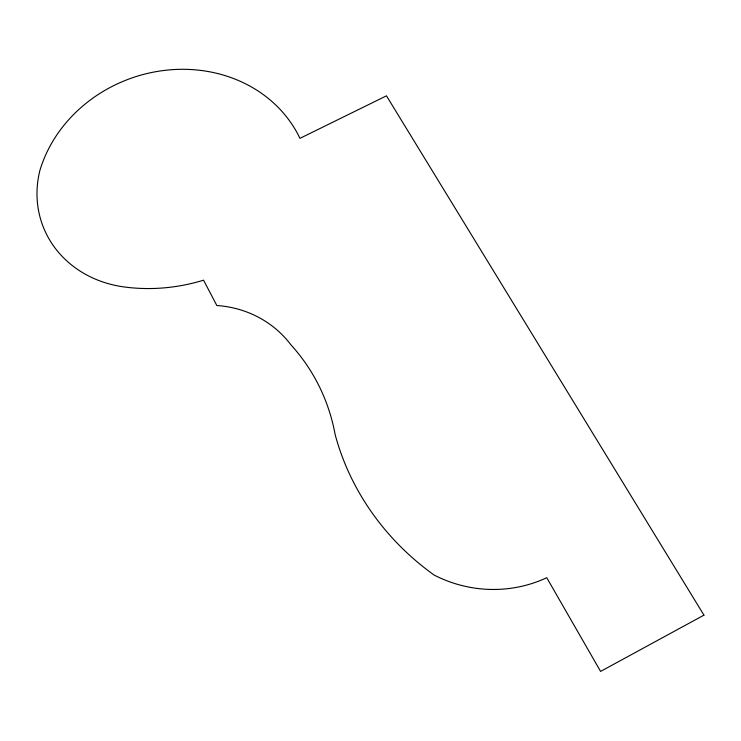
<?xml version="1.0" encoding="UTF-8"?>
<svg xmlns="http://www.w3.org/2000/svg" width="741" height="741" viewBox="0 0 741 741"><rect width="100%" height="100%" fill="white"/><g stroke="black" fill="none" stroke-linecap="round" stroke-linejoin="round"><path stroke-width="1.11" d="M703.95 615.15L600.59 671.411L546.747 577.711A124.72 119.783 17.7 0 1 434.069 575.016A259.276 240.816 16.7 0 1 335.117 434.458A203.784 191.122 -39 0 0 290.824 344.722A107.408 101.091 -28.2 0 0 216.817 305.514L203.553 280.181A168.318 147.867 -18.5 0 1 126.044 287.193A113.28 100.6 -20.5 0 1 39.903 170.402A139.577 124.627 -19.5 0 1 164.057 70.451A139.577 124.627 -19.5 0 1 299.948 138.354L386.469 95.83L703.95 615.15"/></g></svg>
